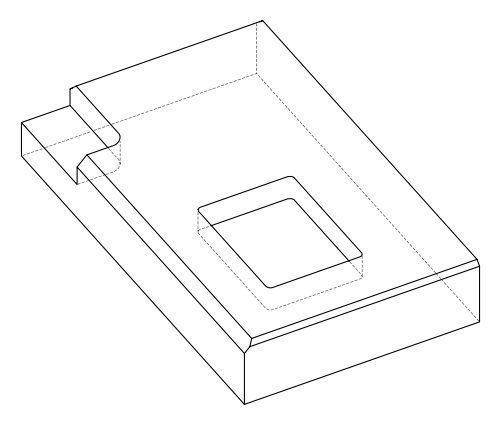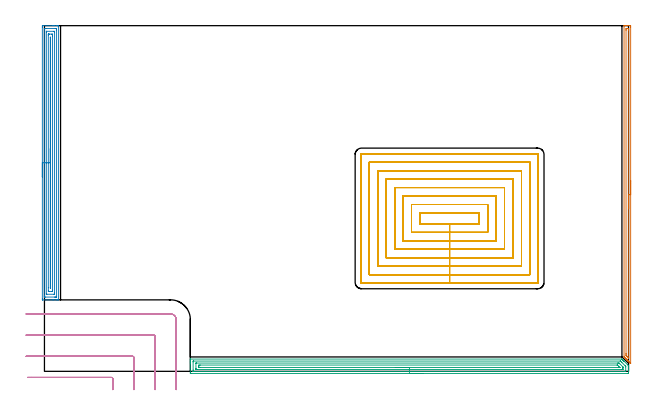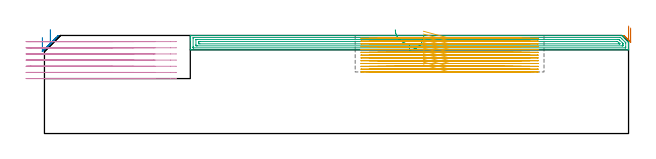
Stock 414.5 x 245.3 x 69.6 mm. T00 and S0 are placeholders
(PLAN: 5 operations, 2 tool changes, 87 min)
(1 AREA_MILL | FG_CHAMFER_SURFACE | UGT0205_001 | 3.98 min | 2684 mm3)
(2 AREA_MILL_1 | FG_CHAMFER_SURFACE_1 | UGT0205_001 | 7.94 min | 13059 mm3)
(3 AREA_MILL_2 | FG_CHAMFER_SURFACE_2 | UGT0205_001 | 10.14 min | 16412 mm3)
(4 MILL_CORNER_NOTCH_RECTANGULAR | CORNER_NOTCH_RECTANGULAR | UGT0201_094 | Follow Part, ap 5, ae 75% | 7.13 min | 158591 mm3)
(5 MILL_RECTANGULAR_POCKET | POCKET_RECTANGULAR_STRAIGHT | NXT0201_009 | Follow Part, ap 2, ae 75% | 57.82 min | 345979 mm3)
(TOOL UGT0205_001 | Chamfer Mill 20 x 3 x 45 deg. | D20 FL50 Z2)
(TOOL UGT0201_094 | End mill 20 mm | D20 FL38 Z4)
(TOOL NXT0201_009 | ENDMILL 8mm [2P460-0800-NA 1630] | D8 FL26 Z6)
(OP 1 AREA_MILL)
G17 G21 G94 G90
T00 M6
G54
G17 G0 G90 X416. Y135.4 S1061 M3
G43 Z79.6 H0
Z74.9
G94 G1 Y135.362 Z74.028 F250.
Y135.248 Z73.164
Y135.059 Z72.312
Y134.797 Z71.48
Y134.463 Z70.674
Y134.06 Z69.9
Y133.592 Z69.164
Y133.06 Z68.472
Y132.471 Z67.829
Y131.828 Z67.24
Y131.136 Z66.708
Y130.4 Z66.24
Y129.626 Z65.837
Y128.82 Z65.503
Y127.988 Z65.241
Y127.136 Z65.052
Y126.272 Z64.938
Y125.4 Z64.9
Y5.738
X415.994 Y5.524 Z64.903
X415.993 Y5.518 Z64.904
X415.975 Y5.524 Z64.923
X415.577 Y5.923 Z65.323
X415.43 Y6.069 Z65.467
X415.38 Y6.12 Z65.519
X415.184 Y6.315 Z65.715
X415.133 Y6.365 Z65.764
X415.082 Y6.418 Z65.817
X414.889 Y6.611 Z66.01
X414.837 Y6.662 Z66.06
X414.784 Y6.716 Z66.115
X414.593 Y6.906 Z66.306
X414.54 Y6.959 Z66.357
X414.486 Y7.013 Z66.413
X414.298 Y7.202 Z66.601
X414.243 Y7.255 Z66.654
X414.188 Y7.311 Z66.711
X414.002 Y7.497 Z66.897
X413.947 Y7.552 Z66.95
X413.891 Y7.609 Z67.008
X413.707 Y7.793 Z67.192
X413.65 Y7.849 Z67.247
X413.593 Y7.907 Z67.306
X413.411 Y8.088 Z67.488
X413.353 Y8.145 Z67.543
X413.295 Y8.205 Z67.604
X413.116 Y8.384 Z67.783
X413.057 Y8.442 Z67.84
X412.997 Y8.503 Z67.902
X412.82 Y8.679 Z68.079
X412.76 Y8.738 Z68.137
X412.699 Y8.8 Z68.2
X412.525 Y8.975 Z68.374
X412.463 Y9.035 Z68.433
X412.401 Y9.098 Z68.498
X412.229 Y9.27 Z68.67
X412.167 Y9.332 Z68.73
X412.104 Y9.396 Z68.795
X411.934 Y9.566 Z68.965
X411.87 Y9.628 Z69.026
X411.41 Y10.09 Z69.487
X411.306 Y10.197 Z69.591
X411.3 Y10.587 Z69.6
Y245.127
X411.303 Y245.29 Z69.588
X411.346 Y245.293 Z69.545
X411.742 Y245.3 Z69.158
X412.07 Z68.829
X412.76 Z68.135
X413.995 Z66.902
X414.54 Z66.355
X415.157 Z65.738
X415.43 Y245.298 Z65.466
X415.991 Y245.292 Z64.905
X415.993 Y245.246 Z64.903
X415.999 Y244.68 Z64.901
X416. Y244.108 Z64.9
Y125.4
X414.586 Z66.314
Y9.648
X414.585 Y9.602 Z66.315
X414.581 Y9.51 Z66.319
X414.574 Y9.387 Z66.326
X414.54 Y9.418 Z66.36
X414.257 Y9.694 Z66.643
X413.65 Y10.3 Z67.25
X413.364 Y10.587 Z67.536
X412.76 Y11.202 Z68.14
X412.721 Y11.481 Z68.179
X412.718 Y11.523 Z68.182
X412.714 Y12.374 Z68.186
Y12.42
Y242.046
X412.718 Y242.893 Z68.182
X412.72 Y242.934 Z68.18
X412.76 Y243.29 Z68.14
X413.247 Y243.297 Z67.653
X413.65 Y243.298 Z67.25
X414.138 Y243.297 Z66.762
X414.54 Y243.29 Z66.36
X414.58 Y242.893 Z66.32
X414.583 Y242.85 Z66.317
X414.586 Y242. Z66.314
Y241.954
Y125.4
Y124.528 Z66.352
Y123.664 Z66.466
Y122.812 Z66.655
Y121.98 Z66.917
Y121.174 Z67.251
Y120.4 Z67.654
Y119.664 Z68.123
Y118.972 Z68.654
Y118.329 Z69.243
Y117.74 Z69.886
Y117.208 Z70.578
Y116.74 Z71.314
Y116.337 Z72.088
Y116.003 Z72.894
Y115.741 Z73.726
Y115.552 Z74.578
Y115.438 Z75.443
Y115.4 Z76.314
G0 Z79.6
M5
M2
(OP 2 AREA_MILL_1)
G17 G21 G94 G90
T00 M6
G54
G17 G0 G90 X-1.5 Y138. S1061 M3
G43 Z79.6 H0
Z68.2
G94 G1 Y138.038 Z67.328 F250.
Y138.152 Z66.464
Y138.341 Z65.612
Y138.603 Z64.78
Y138.937 Z63.974
Y139.34 Z63.2
Y139.808 Z62.464
Y140.34 Z61.772
Y140.929 Z61.129
Y141.572 Z60.54
Y142.264 Z60.009
Y143. Z59.54
Y143.774 Z59.137
Y144.58 Z58.803
Y145.412 Z58.541
Y146.264 Z58.352
Y147.128 Z58.238
Y148. Z58.2
Y244.248
X-1.499 Y244.71 Z58.201
X-1.495 Y245.134 Z58.203
X-1.491 Y245.29 Z58.206
X-1.077 Y245.3 Z58.62
X5.959 Z65.653
X6.554 Z66.251
X6.838 Z66.535
X8.597 Z68.292
X9.166 Z68.865
X9.477 Z69.176
X9.627 Y245.299 Z69.326
X9.894 Y245.29 Z69.593
X9.9 Y245.156 Z69.6
Y50.844
X9.894 Y50.71 Z69.593
X9.626 Y50.7 Z69.325
X9.166 Z68.865
X8.597 Z68.292
X6.554 Z66.251
X5.959 Z65.653
X-1.294 Z58.403
X-1.376 Y50.702 Z58.321
X-1.492 Y50.71 Z58.205
X-1.499 Y50.826 Z58.199
X-1.5 Y51.29 Z58.2
Y148.
X-0.086 Z59.614
X-0.085 Y243.122 Z59.615
X-0.084 Y243.219 Z59.616
X-0.081 Y243.267 Z59.619
X-0.08 Y243.284 Z59.62
X-0.052 Y243.29 Z59.648
X0.317 Y243.298 Z60.017
X0.682 Y243.299 Z60.382
X1.194 Y243.3 Z60.894
X7.718 Y243.299 Z67.418
X8.233 Y243.296 Z67.933
X8.405 Y243.29 Z68.105
X8.479 Y243.27 Z68.179
X8.484 Y243.043 Z68.184
X8.485 Y242.927 Z68.185
X8.486 Y242.149 Z68.186
X8.485 Y52.878 Z68.185
X8.484 Y52.781 Z68.184
X8.481 Y52.733 Z68.181
X8.48 Y52.716 Z68.18
X8.452 Y52.71 Z68.152
X8.083 Y52.702 Z67.783
X7.718 Y52.701 Z67.418
X7.206 Y52.7 Z66.906
X0.682 Y52.701 Z60.382
X0.167 Y52.704 Z59.867
X-0.005 Y52.71 Z59.695
X-0.079 Y52.73 Z59.621
X-0.084 Y52.958 Z59.616
X-0.085 Y53.073 Z59.615
X-0.086 Y53.851 Z59.614
Y148.
X1.329 Z61.029
Y240.49
X1.331 Y241.145 Z61.031
X1.334 Y241.262 Z61.034
X1.335 Y241.284 Z61.035
X1.359 Y241.29 Z61.059
X1.411 Y241.297 Z61.111
X1.562 Y241.299 Z61.262
X6.686 Z66.386
X6.838 Y241.295 Z66.538
X6.991 Y241.29 Z66.691
X7.065 Y241.278 Z66.765
X7.068 Y241.223 Z66.768
X7.069 Y241.145 Z66.769
X7.071 Y240.909 Z66.771
Y55.51
X7.069 Y54.855 Z66.769
X7.066 Y54.738 Z66.766
X7.065 Y54.716 Z66.765
X7.041 Y54.71 Z66.741
X6.989 Y54.703 Z66.689
X6.838 Y54.701 Z66.538
X1.714 Z61.414
X1.562 Y54.705 Z61.262
X1.409 Y54.71 Z61.109
X1.335 Y54.722 Z61.035
X1.332 Y54.777 Z61.032
X1.331 Y54.855 Z61.031
X1.329 Y55.091 Z61.029
Y148.
X2.743 Z62.443
Y238.471
X2.745 Y239.055 Z62.445
X2.748 Y239.251 Z62.448
X2.749 Y239.28 Z62.449
X2.76 Y239.29 Z62.46
X2.809 Y239.294 Z62.509
X2.912 Y239.297 Z62.612
X3.321 Y239.3 Z63.021
X3.382 Z63.082
X5.142 Y239.299 Z64.842
X5.496 Y239.29 Z65.196
X5.65 Y239.275 Z65.35
X5.652 Y239.187 Z65.352
X5.656 Y238.778 Z65.356
X5.657 Y238.471 Z65.357
Y237.885
Y57.529
X5.655 Y56.946 Z65.355
X5.652 Y56.749 Z65.352
X5.651 Y56.72 Z65.351
X5.64 Y56.71 Z65.34
X5.591 Y56.706 Z65.291
X5.489 Y56.703 Z65.189
X5.079 Y56.7 Z64.779
X5.018 Z64.718
X3.259 Y56.701 Z62.959
X2.904 Y56.71 Z62.604
X2.75 Y56.725 Z62.45
X2.748 Y56.813 Z62.448
X2.744 Y57.222 Z62.444
X2.743 Y59.312 Z62.443
Y148.
X4.157 Z63.857
X4.158 Y236.688 Z63.858
X4.159 Y236.73 Z63.859
X4.2 Y237.206 Z63.9
X4.24 Y236.688 Z63.94
X4.242 Y236.645 Z63.942
Y59.312
X4.241 Y59.27 Z63.941
X4.2 Y58.794 Z63.9
X4.16 Y59.312 Z63.86
X4.158 Y59.355 Z63.858
X4.157 Y148. Z63.857
Y148.872 Z63.895
Y149.736 Z64.009
Y150.588 Z64.198
Y151.42 Z64.46
Y152.226 Z64.794
Y153. Z65.197
Y153.736 Z65.665
Y154.428 Z66.196
Y155.071 Z66.786
Y155.66 Z67.429
Y156.192 Z68.121
Y156.66 Z68.857
Y157.063 Z69.631
Y157.397 Z70.437
Y157.659 Z71.269
Y157.848 Z72.12
Y157.962 Z72.985
Y158. Z73.857
G0 Z79.6
M5
M2
(OP 3 AREA_MILL_2)
G17 G21 G94 G90
T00 M6
G54
G17 G0 G90 X269. Y-1.5 S1061 M3
G43 Z79.6 H0
Z69.4
G94 G1 X268.962 Z68.528 F250.
X268.848 Z67.664
X268.659 Z66.812
X268.397 Z65.98
X268.063 Z65.174
X267.66 Z64.4
X267.192 Z63.664
X266.66 Z62.972
X266.071 Z62.329
X265.428 Z61.74
X264.736 Z61.208
X264. Z60.74
X263.226 Z60.337
X262.42 Z60.003
X261.588 Z59.741
X260.736 Z59.552
X259.872 Z59.438
X259. Z59.4
X104.109
X103.842 Y-1.497 Z59.402
X103.51 Y-1.492 Z59.406
X103.5 Y-1.154 Z59.743
Y5.388 Z66.283
Y5.956 Z66.853
Y6.282 Z67.179
Y6.85 Z67.746
Y7.177 Z68.072
Y7.83 Z68.729
Y8.24 Z69.14
X103.502 Y8.634 Z69.526
X103.504 Y8.661 Z69.552
X103.51 Y8.697 Z69.588
X103.663 Y8.7 Z69.6
X409.433
X409.787 Y8.705 Z69.593
X409.83 Y8.67 Z69.57
X410.32 Y8.181 Z69.08
X410.431 Y8.071 Z68.967
X410.54 Y7.96 Z68.86
X410.617 Y7.883 Z68.783
X410.729 Y7.773 Z68.669
X410.838 Y7.662 Z68.562
X410.915 Y7.586 Z68.485
X411.027 Y7.475 Z68.371
X411.137 Y7.363 Z68.263
X411.212 Y7.288 Z68.188
X411.325 Y7.177 Z68.073
X414.008 Y4.494 Z65.39
X414.486 Y4.013 Z64.913
X414.5 Y3.994 Z64.892
Y3.6 Z64.499
Y3.557 Z64.456
Y2.706 Z63.601
Y1.485 Z62.382
Y0.918 Z61.812
X414.499 Y-0.871 Z60.025
X414.496 Y-1.477 Z59.419
X414.493 Y-1.491 Z59.405
X413.89 Y-1.5 Z59.4
X259.
Y-0.086 Z60.814
X105.895 Y-0.085 Z60.815
X105.786
X105.569 Y-0.081 Z60.819
X105.514 Y-0.079 Z60.821
X105.509 Y-0.066 Z60.834
X105.504 Y-0.033 Z60.867
X105.502 Y0.023 Z60.923
X105.5 Y0.419 Z61.319
Y0.918 Z61.818
X105.501 Y6.677 Z67.577
X105.508 Y7.177 Z68.077
X105.51 Y7.269 Z68.169
X105.678 Y7.279 Z68.179
X105.788 Y7.284 Z68.184
X105.895 Y7.285 Z68.185
X408.534
X408.643 Y7.283 Z68.183
X408.715 Y7.28 Z68.18
X408.762 Y7.276 Z68.176
X408.783 Y7.258 Z68.158
X408.87 Y7.177 Z68.077
X409.427 Y6.623 Z67.523
X409.768 Y6.282 Z67.182
X412.105 Y3.944 Z64.844
X412.442 Y3.6 Z64.5
X412.49 Y3.548 Z64.448
X412.493 Y3.501 Z64.401
X412.497 Y3.402 Z64.302
X412.5 Y3.205 Z64.105
X412.499 Y0.523 Z61.423
X412.492 Y0.023 Z60.923
X412.49 Y-0.069 Z60.831
X412.322 Y-0.079 Z60.821
X412.212 Y-0.084 Z60.816
X412.105 Y-0.085 Z60.815
X259. Y-0.086 Z60.814
Y1.328 Z62.228
X108.573 Y1.329 Z62.229
X108.162
X107.68 Y1.333 Z62.233
X107.529 Y1.335 Z62.235
X107.51 Y1.631 Z62.531
X107.504 Y1.812 Z62.712
X107.501 Y1.992 Z62.892
Y5.568 Z66.468
X107.506 Y5.749 Z66.649
X107.51 Y5.863 Z66.763
X107.56 Y5.866 Z66.766
X107.68 Y5.869 Z66.769
X108.091 Y5.871 Z66.771
X406.749
X407.16 Y5.87 Z66.77
X407.641 Y5.866 Z66.766
X407.706 Y5.865 Z66.765
X407.776 Y5.812 Z66.712
X407.922 Y5.672 Z66.572
X408.211 Y5.388 Z66.288
X410.32 Y3.28 Z64.18
X410.457 Y3.135 Z64.035
X410.489 Y3.1 Z64.
X410.494 Y3.007 Z63.907
X410.498 Y2.887 Z63.787
X410.5 Y2.706 Z63.606
Y2.525 Z63.425
Y1.812 Z62.712
X410.499 Y1.632 Z62.532
X410.495 Y1.45 Z62.35
X410.49 Y1.336 Z62.236
X410.44 Y1.334 Z62.234
X410.32 Y1.331 Z62.231
X409.909 Y1.329 Z62.229
X259. Y1.328 Z62.228
Y2.743 Z63.643
X110.322
X109.512 Y2.75 Z63.65
X109.5 Y3.565 Z64.465
X109.501 Y3.6 Z64.5
X109.51 Y4.45 Z65.35
X110.359 Y4.457 Z65.357
X110.396
X406.321 Y4.456 Z65.356
X406.535 Y4.455 Z65.355
X406.641 Y4.452 Z65.352
X406.69 Y4.449 Z65.349
X406.749 Y4.397 Z65.297
X407.551 Y3.6 Z64.5
X407.641 Y3.51 Z64.41
X408.358 Y2.781 Z63.681
X408.388 Y2.749 Z63.649
X408.353 Y2.747 Z63.647
X408.252 Y2.745 Z63.645
X408.049 Y2.743 Z63.643
X407.641
X259.
X258.128 Z63.681
X257.264 Z63.795
X256.412 Z63.983
X255.58 Z64.246
X254.774 Z64.58
X254. Z64.982
X253.264 Z65.451
X252.572 Z65.982
X251.929 Z66.572
X251.34 Z67.215
X250.808 Z67.907
X250.34 Z68.643
X249.937 Z69.416
X249.603 Z70.222
X249.341 Z71.054
X249.152 Z71.906
X249.038 Z72.771
X249. Z73.643
G0 Z79.6
M5
M2
(OP 4 MILL_CORNER_NOTCH_RECTANGULAR)
G17 G21 G94 G90
T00 M6
G54
G17 G0 G90 X48.5 Y-13. S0 M3
G43 Z79.6 H0
Z65.228
G94 G1 Y-10. F250.
Y-5.295 F500.
G3 X47.505 Y-4.3 R1.
G1 X-9.028
X-12.028 F250.
G0 Z79.6
X63.5 Y-13.
Z65.228
G1 Y-10.
Y9.705 F500.
G3 X62.505 Y10.7 R1.
G1 X-10.
X-13. F250.
G0 Z79.6
X78.5 Y-13.
Z65.228
G1 Y-10.
Y24.705 F500.
G3 X77.505 Y25.7 R1.
G1 X-10.
X-13. F250.
G0 Z79.6
X93.5 Y-13.
Z65.228
G1 Y-10.
Y36.7 F500.
G3 X89.5 Y40.7 R4.
G1 X-10.
X-13. F250.
G0 Z79.6
X48.5 Y-13.
Z60.857
G1 Y-10.
Y-5.295 F500.
G3 X47.505 Y-4.3 R1.
G1 X-9.028
X-12.028 F250.
G0 Z79.6
X63.5 Y-13.
Z60.857
G1 Y-10.
Y9.705 F500.
G3 X62.505 Y10.7 R1.
G1 X-10.
X-13. F250.
G0 Z79.6
X78.5 Y-13.
Z60.857
G1 Y-10.
Y24.705 F500.
G3 X77.505 Y25.7 R1.
G1 X-10.
X-13. F250.
G0 Z79.6
X93.5 Y-13.
Z60.857
G1 Y-10.
Y36.7 F500.
G3 X89.5 Y40.7 R4.
G1 X-10.
X-13. F250.
G0 Z79.6
X48.5 Y-13.
Z56.486
G1 Y-10.
Y-5.295 F500.
G3 X47.505 Y-4.3 R1.
G1 X-9.028
X-12.028 F250.
G0 Z79.6
X63.5 Y-13.
Z56.486
G1 Y-10.
Y9.705 F500.
G3 X62.505 Y10.7 R1.
G1 X-10.
X-13. F250.
G0 Z79.6
X78.5 Y-13.
Z56.486
G1 Y-10.
Y24.705 F500.
G3 X77.505 Y25.7 R1.
G1 X-10.
X-13. F250.
G0 Z79.6
X93.5 Y-13.
Z56.486
G1 Y-10.
Y36.7 F500.
G3 X89.5 Y40.7 R4.
G1 X-10.
X-13. F250.
G0 Z79.6
X48.5 Y-13.
Z52.114
G1 Y-10.
Y-5.295 F500.
G3 X47.505 Y-4.3 R1.
G1 X-9.028
X-12.028 F250.
G0 Z79.6
X63.5 Y-13.
Z52.114
G1 Y-10.
Y9.705 F500.
G3 X62.505 Y10.7 R1.
G1 X-10.
X-13. F250.
G0 Z79.6
X78.5 Y-13.
Z52.114
G1 Y-10.
Y24.705 F500.
G3 X77.505 Y25.7 R1.
G1 X-10.
X-13. F250.
G0 Z79.6
X93.5 Y-13.
Z52.114
G1 Y-10.
Y36.7 F500.
G3 X89.5 Y40.7 R4.
G1 X-10.
X-13. F250.
G0 Z79.6
X48.5 Y-13.
Z47.743
G1 Y-10.
Y-5.295 F500.
G3 X47.505 Y-4.3 R1.
G1 X-9.028
X-12.028 F250.
G0 Z79.6
X63.5 Y-13.
Z47.743
G1 Y-10.
Y9.705 F500.
G3 X62.505 Y10.7 R1.
G1 X-10.
X-13. F250.
G0 Z79.6
X78.5 Y-13.
Z47.743
G1 Y-10.
Y24.705 F500.
G3 X77.505 Y25.7 R1.
G1 X-10.
X-13. F250.
G0 Z79.6
X93.5 Y-13.
Z47.743
G1 Y-10.
Y36.7 F500.
G3 X89.5 Y40.7 R4.
G1 X-10.
X-13. F250.
G0 Z79.6
X48.5 Y-13.
Z43.371
G1 Y-10.
Y-5.295 F500.
G3 X47.505 Y-4.3 R1.
G1 X-9.028
X-12.028 F250.
G0 Z79.6
X63.5 Y-13.
Z43.371
G1 Y-10.
Y9.705 F500.
G3 X62.505 Y10.7 R1.
G1 X-10.
X-13. F250.
G0 Z79.6
X78.5 Y-13.
Z43.371
G1 Y-10.
Y24.705 F500.
G3 X77.505 Y25.7 R1.
G1 X-10.
X-13. F250.
G0 Z79.6
X93.5 Y-13.
Z43.371
G1 Y-10.
Y36.7 F500.
G3 X89.5 Y40.7 R4.
G1 X-10.
X-13. F250.
G0 Z79.6
X48.5 Y-13.
Z39.
G1 Y-10.
Y-5.295 F500.
G3 X47.505 Y-4.3 R1.
G1 X-9.028
X-12.028 F250.
G0 Z79.6
X63.5 Y-13.
Z39.
G1 Y-10.
Y9.705 F500.
G3 X62.505 Y10.7 R1.
G1 X-10.
X-13. F250.
G0 Z79.6
X78.5 Y-13.
Z39.
G1 Y-10.
Y24.705 F500.
G3 X77.505 Y25.7 R1.
G1 X-10.
X-13. F250.
G0 Z79.6
X93.5 Y-13.
Z39.
G1 Y-10.
Y36.7 F500.
G3 X89.5 Y40.7 R4.
G1 X-10.
X-13. F250.
G0 Z79.6
M5
M2
(OP 5 MILL_RECTANGULAR_POCKET)
G17 G21 G94 G90
T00 M6
G54
G17 G0 G90 X268.868 Y104.6 S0 M3
G43 Z79.6 H1
Z72.6
G94 G1 X287.5 Z67.608 F250.
X308.5 F500.
Y112.4
X266.5
Y104.6
X287.5
Y98.6
X314.5
Y118.4
X260.5
Y98.6
X287.5
Y92.6
X320.5
Y124.4
X254.5
Y92.6
X287.5
Y86.6
X326.5
Y130.4
X248.5
Y86.6
X287.5
Y80.6
X332.5
Y136.4
X242.5
Y80.6
X287.5
Y74.6
X338.5
Y142.4
X236.5
Y74.6
X287.5
Y68.6
X344.5
Y148.4
X230.5
Y68.6
X287.5
Y62.6
X350.
G3 X350.5 Y63.1 R0.5
G1 Y153.9
G3 X350. Y154.4 R0.5
G1 X225.
G3 X224.5 Y153.9 R0.5
G1 Y63.1
G3 X225. Y62.6 R0.5
G1 X287.5
X288.5
G0 X268.868 Y104.6 Z70.608
G1 X287.5 Z65.615 F250.
X308.5 F500.
Y112.4
X266.5
Y104.6
X287.5
Y98.6
X314.5
Y118.4
X260.5
Y98.6
X287.5
Y92.6
X320.5
Y124.4
X254.5
Y92.6
X287.5
Y86.6
X326.5
Y130.4
X248.5
Y86.6
X287.5
Y80.6
X332.5
Y136.4
X242.5
Y80.6
X287.5
Y74.6
X338.5
Y142.4
X236.5
Y74.6
X287.5
Y68.6
X344.5
Y148.4
X230.5
Y68.6
X287.5
Y62.6
X350.
G3 X350.5 Y63.1 R0.5
G1 Y153.9
G3 X350. Y154.4 R0.5
G1 X225.
G3 X224.5 Y153.9 R0.5
G1 Y63.1
G3 X225. Y62.6 R0.5
G1 X287.5
X288.5
G0 X268.868 Y104.6 Z68.615
G1 X287.5 Z63.623 F250.
X308.5 F500.
Y112.4
X266.5
Y104.6
X287.5
Y98.6
X314.5
Y118.4
X260.5
Y98.6
X287.5
Y92.6
X320.5
Y124.4
X254.5
Y92.6
X287.5
Y86.6
X326.5
Y130.4
X248.5
Y86.6
X287.5
Y80.6
X332.5
Y136.4
X242.5
Y80.6
X287.5
Y74.6
X338.5
Y142.4
X236.5
Y74.6
X287.5
Y68.6
X344.5
Y148.4
X230.5
Y68.6
X287.5
Y62.6
X350.
G3 X350.5 Y63.1 R0.5
G1 Y153.9
G3 X350. Y154.4 R0.5
G1 X225.
G3 X224.5 Y153.9 R0.5
G1 Y63.1
G3 X225. Y62.6 R0.5
G1 X287.5
X288.5
G0 X268.868 Y104.6 Z66.623
G1 X287.5 Z61.631 F250.
X308.5 F500.
Y112.4
X266.5
Y104.6
X287.5
Y98.6
X314.5
Y118.4
X260.5
Y98.6
X287.5
Y92.6
X320.5
Y124.4
X254.5
Y92.6
X287.5
Y86.6
X326.5
Y130.4
X248.5
Y86.6
X287.5
Y80.6
X332.5
Y136.4
X242.5
Y80.6
X287.5
Y74.6
X338.5
Y142.4
X236.5
Y74.6
X287.5
Y68.6
X344.5
Y148.4
X230.5
Y68.6
X287.5
Y62.6
X350.
G3 X350.5 Y63.1 R0.5
G1 Y153.9
G3 X350. Y154.4 R0.5
G1 X225.
G3 X224.5 Y153.9 R0.5
G1 Y63.1
G3 X225. Y62.6 R0.5
G1 X287.5
X288.5
G0 X268.868 Y104.6 Z64.631
G1 X287.5 Z59.638 F250.
X308.5 F500.
Y112.4
X266.5
Y104.6
X287.5
Y98.6
X314.5
Y118.4
X260.5
Y98.6
X287.5
Y92.6
X320.5
Y124.4
X254.5
Y92.6
X287.5
Y86.6
X326.5
Y130.4
X248.5
Y86.6
X287.5
Y80.6
X332.5
Y136.4
X242.5
Y80.6
X287.5
Y74.6
X338.5
Y142.4
X236.5
Y74.6
X287.5
Y68.6
X344.5
Y148.4
X230.5
Y68.6
X287.5
Y62.6
X350.
G3 X350.5 Y63.1 R0.5
G1 Y153.9
G3 X350. Y154.4 R0.5
G1 X225.
G3 X224.5 Y153.9 R0.5
G1 Y63.1
G3 X225. Y62.6 R0.5
G1 X287.5
X288.5
G0 X268.868 Y104.6 Z62.638
G1 X287.5 Z57.646 F250.
X308.5 F500.
Y112.4
X266.5
Y104.6
X287.5
Y98.6
X314.5
Y118.4
X260.5
Y98.6
X287.5
Y92.6
X320.5
Y124.4
X254.5
Y92.6
X287.5
Y86.6
X326.5
Y130.4
X248.5
Y86.6
X287.5
Y80.6
X332.5
Y136.4
X242.5
Y80.6
X287.5
Y74.6
X338.5
Y142.4
X236.5
Y74.6
X287.5
Y68.6
X344.5
Y148.4
X230.5
Y68.6
X287.5
Y62.6
X350.
G3 X350.5 Y63.1 R0.5
G1 Y153.9
G3 X350. Y154.4 R0.5
G1 X225.
G3 X224.5 Y153.9 R0.5
G1 Y63.1
G3 X225. Y62.6 R0.5
G1 X287.5
X288.5
G0 X268.868 Y104.6 Z60.646
G1 X287.5 Z55.654 F250.
X308.5 F500.
Y112.4
X266.5
Y104.6
X287.5
Y98.6
X314.5
Y118.4
X260.5
Y98.6
X287.5
Y92.6
X320.5
Y124.4
X254.5
Y92.6
X287.5
Y86.6
X326.5
Y130.4
X248.5
Y86.6
X287.5
Y80.6
X332.5
Y136.4
X242.5
Y80.6
X287.5
Y74.6
X338.5
Y142.4
X236.5
Y74.6
X287.5
Y68.6
X344.5
Y148.4
X230.5
Y68.6
X287.5
Y62.6
X350.
G3 X350.5 Y63.1 R0.5
G1 Y153.9
G3 X350. Y154.4 R0.5
G1 X225.
G3 X224.5 Y153.9 R0.5
G1 Y63.1
G3 X225. Y62.6 R0.5
G1 X287.5
X288.5
G0 X268.868 Y104.6 Z58.654
G1 X287.5 Z53.662 F250.
X308.5 F500.
Y112.4
X266.5
Y104.6
X287.5
Y98.6
X314.5
Y118.4
X260.5
Y98.6
X287.5
Y92.6
X320.5
Y124.4
X254.5
Y92.6
X287.5
Y86.6
X326.5
Y130.4
X248.5
Y86.6
X287.5
Y80.6
X332.5
Y136.4
X242.5
Y80.6
X287.5
Y74.6
X338.5
Y142.4
X236.5
Y74.6
X287.5
Y68.6
X344.5
Y148.4
X230.5
Y68.6
X287.5
Y62.6
X350.
G3 X350.5 Y63.1 R0.5
G1 Y153.9
G3 X350. Y154.4 R0.5
G1 X225.
G3 X224.5 Y153.9 R0.5
G1 Y63.1
G3 X225. Y62.6 R0.5
G1 X287.5
X288.5
G0 X268.868 Y104.6 Z56.662
G1 X287.5 Z51.669 F250.
X308.5 F500.
Y112.4
X266.5
Y104.6
X287.5
Y98.6
X314.5
Y118.4
X260.5
Y98.6
X287.5
Y92.6
X320.5
Y124.4
X254.5
Y92.6
X287.5
Y86.6
X326.5
Y130.4
X248.5
Y86.6
X287.5
Y80.6
X332.5
Y136.4
X242.5
Y80.6
X287.5
Y74.6
X338.5
Y142.4
X236.5
Y74.6
X287.5
Y68.6
X344.5
Y148.4
X230.5
Y68.6
X287.5
Y62.6
X350.
G3 X350.5 Y63.1 R0.5
G1 Y153.9
G3 X350. Y154.4 R0.5
G1 X225.
G3 X224.5 Y153.9 R0.5
G1 Y63.1
G3 X225. Y62.6 R0.5
G1 X287.5
X288.5
G0 X268.868 Y104.6 Z54.669
G1 X287.5 Z49.677 F250.
X308.5 F500.
Y112.4
X266.5
Y104.6
X287.5
Y98.6
X314.5
Y118.4
X260.5
Y98.6
X287.5
Y92.6
X320.5
Y124.4
X254.5
Y92.6
X287.5
Y86.6
X326.5
Y130.4
X248.5
Y86.6
X287.5
Y80.6
X332.5
Y136.4
X242.5
Y80.6
X287.5
Y74.6
X338.5
Y142.4
X236.5
Y74.6
X287.5
Y68.6
X344.5
Y148.4
X230.5
Y68.6
X287.5
Y62.6
X350.
G3 X350.5 Y63.1 R0.5
G1 Y153.9
G3 X350. Y154.4 R0.5
G1 X225.
G3 X224.5 Y153.9 R0.5
G1 Y63.1
G3 X225. Y62.6 R0.5
G1 X287.5
X288.5
G0 X268.868 Y104.6 Z52.677
G1 X287.5 Z47.685 F250.
X308.5 F500.
Y112.4
X266.5
Y104.6
X287.5
Y98.6
X314.5
Y118.4
X260.5
Y98.6
X287.5
Y92.6
X320.5
Y124.4
X254.5
Y92.6
X287.5
Y86.6
X326.5
Y130.4
X248.5
Y86.6
X287.5
Y80.6
X332.5
Y136.4
X242.5
Y80.6
X287.5
Y74.6
X338.5
Y142.4
X236.5
Y74.6
X287.5
Y68.6
X344.5
Y148.4
X230.5
Y68.6
X287.5
Y62.6
X350.
G3 X350.5 Y63.1 R0.5
G1 Y153.9
G3 X350. Y154.4 R0.5
G1 X225.
G3 X224.5 Y153.9 R0.5
G1 Y63.1
G3 X225. Y62.6 R0.5
G1 X287.5
X288.5
G0 X268.868 Y104.6 Z50.685
G1 X287.5 Z45.692 F250.
X308.5 F500.
Y112.4
X266.5
Y104.6
X287.5
Y98.6
X314.5
Y118.4
X260.5
Y98.6
X287.5
Y92.6
X320.5
Y124.4
X254.5
Y92.6
X287.5
Y86.6
X326.5
Y130.4
X248.5
Y86.6
X287.5
Y80.6
X332.5
Y136.4
X242.5
Y80.6
X287.5
Y74.6
X338.5
Y142.4
X236.5
Y74.6
X287.5
Y68.6
X344.5
Y148.4
X230.5
Y68.6
X287.5
Y62.6
X350.
G3 X350.5 Y63.1 R0.5
G1 Y153.9
G3 X350. Y154.4 R0.5
G1 X225.
G3 X224.5 Y153.9 R0.5
G1 Y63.1
G3 X225. Y62.6 R0.5
G1 X287.5
X288.5
G0 X268.868 Y104.6 Z48.692
G1 X287.5 Z43.7 F250.
X308.5 F500.
Y112.4
X266.5
Y104.6
X287.5
Y98.6
X314.5
Y118.4
X260.5
Y98.6
X287.5
Y92.6
X320.5
Y124.4
X254.5
Y92.6
X287.5
Y86.6
X326.5
Y130.4
X248.5
Y86.6
X287.5
Y80.6
X332.5
Y136.4
X242.5
Y80.6
X287.5
Y74.6
X338.5
Y142.4
X236.5
Y74.6
X287.5
Y68.6
X344.5
Y148.4
X230.5
Y68.6
X287.5
Y62.6
X350.
G3 X350.5 Y63.1 R0.5
G1 Y153.9
G3 X350. Y154.4 R0.5
G1 X225.
G3 X224.5 Y153.9 R0.5
G1 Y63.1
G3 X225. Y62.6 R0.5
G1 X287.5
X288.5
G0 Z79.6
M5
M2
